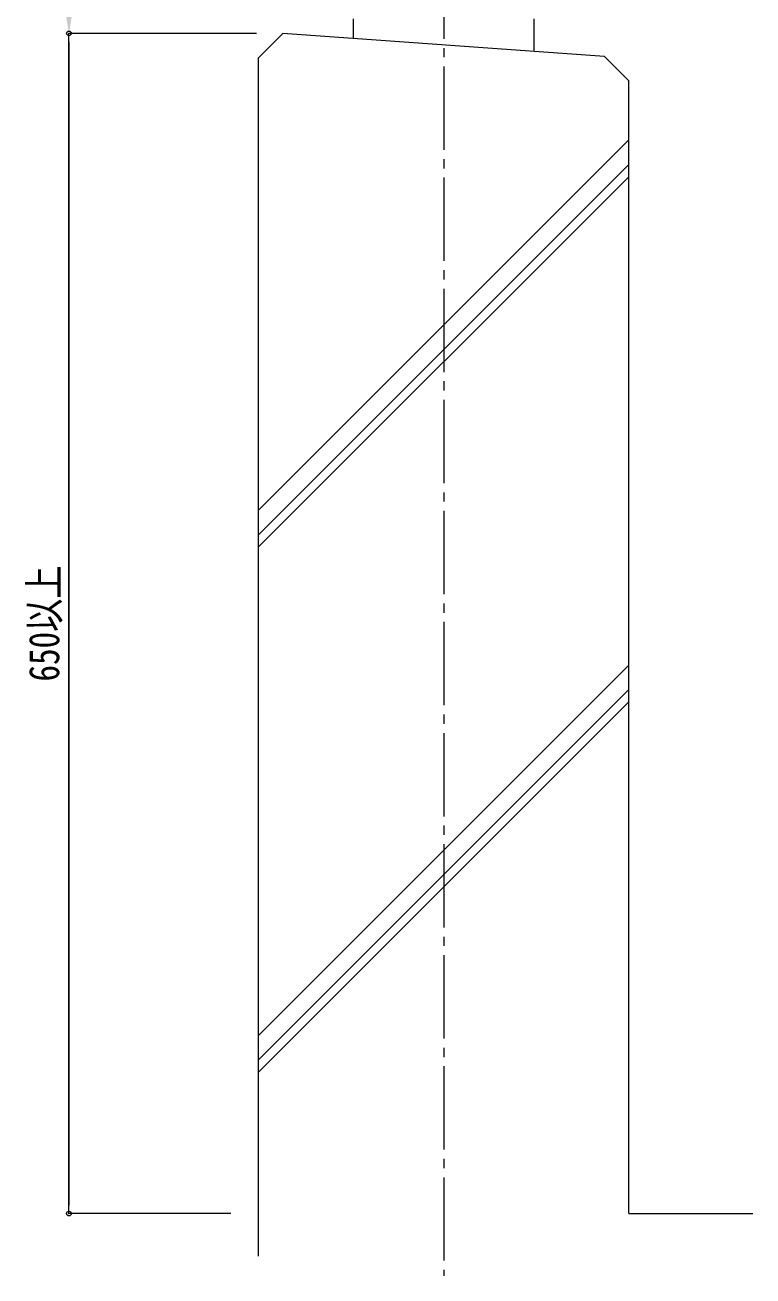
# Model space of a CAD drawing. Units: millimetres at full size; details may follow other scales. Extents: x -1601 to 2776, y -1131 to 1131.
# Drawn here: x 2127 to 2441, y -723 to -182 of the extents above; entities that cross this region are included whole.
import ezdxf
from ezdxf.enums import TextEntityAlignment as Align

# ---------------------------------------------------------------- set-up
doc = ezdxf.new("R2010")
doc.units = ezdxf.units.MM
doc.header["$LTSCALE"] = 4
doc.header["$PDMODE"] = 32
doc.header["$PDSIZE"] = 2
doc.linetypes.add('CHAIN2', pattern=[12, 9, -1, 1, -1])
for name, color, linetype, lineweight in [('0-0_0', 7, 'Continuous', 18), ('0-1_1手摺寸法', 3, 'Continuous', 18), ('0-4_2躯体線', 4, 'Continuous', 9), ('0-6_3中心線', 2, 'CHAIN2', 18)]:
    doc.layers.add(name, color=color, linetype=linetype, lineweight=lineweight)
doc.styles.add('ＭＳ ゴシック', font='')
doc.styles.get('ＭＳ ゴシック').set_extended_font_data('MS Gothic')

msp = doc.modelspace()

# ---------------------------------------------------------------- linework, layer by layer
at = {"layer": '0-0_0'}
for p, q in [((2268.45, -179.66), (2268.45, -188.048)), ((2346.45, -179.66), (2346.45, -193.66))]:
    msp.add_line(p, q, dxfattribs=at)
at = {"layer": '0-1_1手摺寸法'}
for p, q in [((2226.584, -185.864), (2145.62, -185.864)), ((2226.084, -185.864), (2145.62, -185.864)), ((2145.62, -695.864), (2145.62, -185.864)), ((2145.62, -189.464), (2145.62, -692.264)), ((2215.578, -695.864), (2145.62, -695.864))]:
    msp.add_line(p, q, dxfattribs=at)
for p in [(2145.62, -185.864), (2145.62, -695.864)]:
    msp.add_point(p, dxfattribs=at)
at = {"layer": '0-1_1手摺寸法', "color": 7}
msp.add_solid([(2142.553, -167.464), (2145.62, -185.864), (2148.687, -167.464)], dxfattribs=at)
at = {"layer": '0-4_2躯体線'}
for p, q in [((2238.084, -185.864), (2227.578, -196.37)), ((2377.071, -195.864), (2238.084, -185.864)), ((2227.578, -714.344), (2227.578, -196.37)), ((2387.578, -206.37), (2377.071, -195.864)), ((2387.578, -695.864), (2387.578, -206.37)), ((2227.578, -391.912), (2387.578, -231.912)), ((2227.578, -402.521), (2387.578, -242.521)), ((2227.578, -407.815), (2387.578, -247.815)), ((2227.578, -618.865), (2387.578, -458.865)), ((2227.578, -629.474), (2387.578, -469.474)), ((2227.578, -634.768), (2387.578, -474.768)), ((2387.578, -695.864), (2441.164, -695.864))]:
    msp.add_line(p, q, dxfattribs=at)
at = {"layer": '0-6_3中心線'}
msp.add_line((2307.578, 279.784), (2307.578, -722.84), dxfattribs=at)

# ---------------------------------------------------------------- texts
at = {"layer": '0-1_1手摺寸法', "color": 7, "style": 'ＭＳ ゴシック', "width": 0.8}
msp.add_text('650以上', height=13.14, rotation=90, dxfattribs=at).set_placement((2145.372, -465.952), align=Align.BOTTOM_LEFT)

doc.saveas('drawing.dxf')
